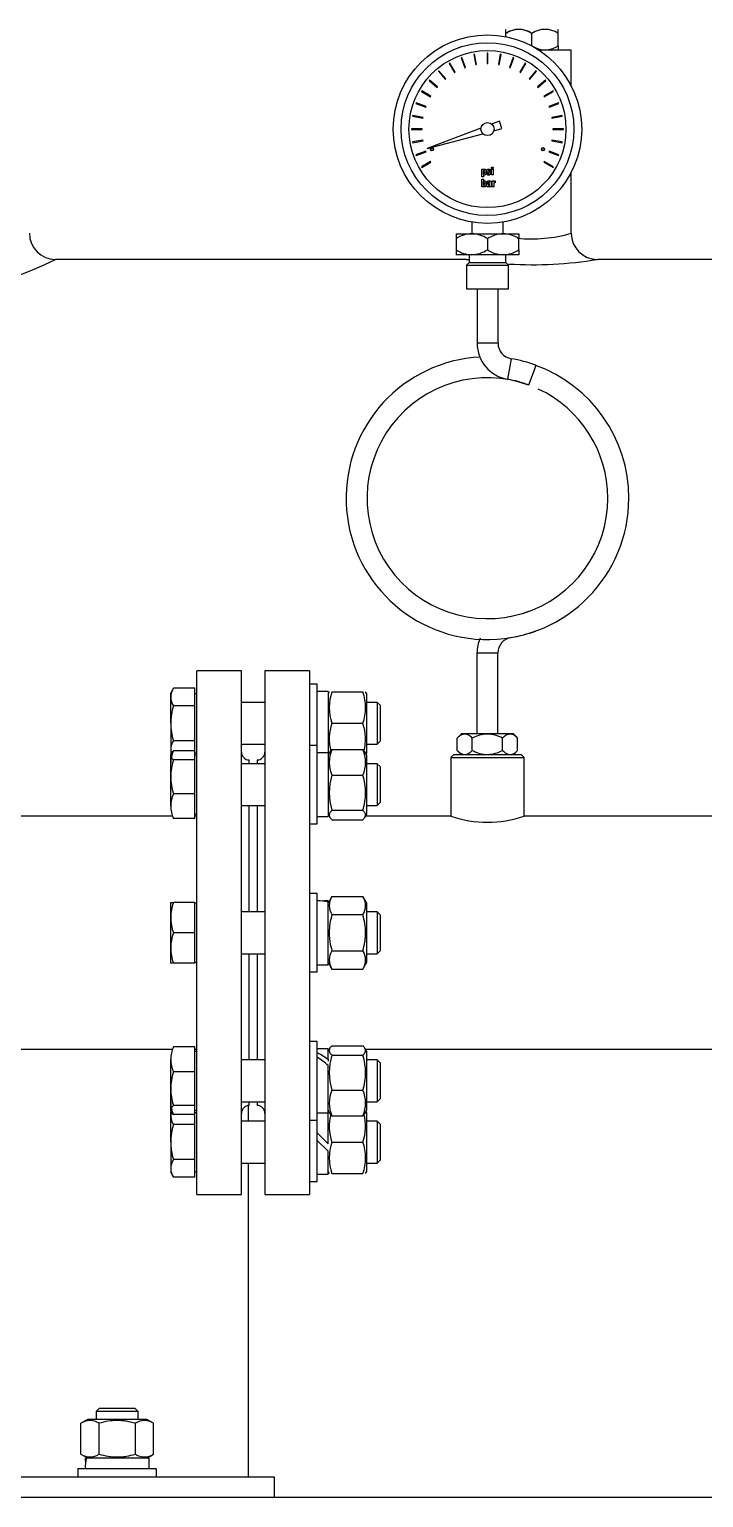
# Model space of a CAD drawing. Extents: x -681219 to -550379, y -242630 to -158199.
# Drawn here: x -637872 to -637391, y -177529 to -176480 of the extents above; entities that cross this region are included whole.
import ezdxf

# ---------------------------------------------------------------- set-up
doc = ezdxf.new("R2010")
doc.units = 0
doc.header["$LTSCALE"] = 1000
for name, color, linetype in [('$TD_AUDIT_GENERATED_(2AE)', 7, 'CONTINUOUS'), ('$TD_AUDIT_GENERATED_(2C06)', 7, 'CONTINUOUS'), ('$TD_AUDIT_GENERATED_(2D60)', 7, 'CONTINUOUS'), ('05R22-3', 7, 'CONTINUOUS'), ('16_GB93', 7, 'CONTINUOUS'), ('16_GB97.1', 7, 'CONTINUOUS'), ('DN80-PN1.6_GB911', 7, 'CONTINUOUS'), ('GLXT_01.01.02', 7, 'CONTINUOUS'), ('M16_GB6170', 7, 'CONTINUOUS'), ('M16×40_GB5782', 7, 'CONTINUOUS'), ('M16×70_GB5782', 7, 'CONTINUOUS'), ('Y(YZ.Z)-100压力表1.', 7, 'CONTINUOUS'), ('环形虹吸管G0.5（铜）', 7, 'CONTINUOUS')]:
    doc.layers.add(name, color=color, linetype=linetype)

msp = doc.modelspace()

# ---------------------------------------------------------------- linework, layer by layer
at = {"layer": '$TD_AUDIT_GENERATED_(2AE)', "color": 7, "linetype": 'Continuous'}
msp.add_line((-636437.6186, -177529.2551), (-638948.5508, -177529.2551), dxfattribs=at)
at = {"layer": '$TD_AUDIT_GENERATED_(2C06)', "color": 7, "linetype": 'Continuous'}
for p, q in [((-637769.9504, -177042.4055), (-637945.2432, -177042.4055)), ((-637752.5982, -177042.4055), (-637754.0944, -177042.4055)), ((-637945.2432, -177208.8658), (-637769.9504, -177208.8658)), ((-637754.0944, -177208.8658), (-637752.5982, -177208.8658))]:
    msp.add_line(p, q, dxfattribs=at)
at = {"layer": '$TD_AUDIT_GENERATED_(2D60)', "color": 7, "linetype": 'Continuous'}
for p, q in [((-637658.0102, -177042.4055), (-637658.8941, -177042.4055)), ((-637571.1751, -177042.4055), (-637632.097, -177042.4055)), ((-637009.002, -177042.4055), (-637518.8056, -177042.4055)), ((-637658.8941, -177208.8658), (-637658.0102, -177208.8658)), ((-637632.097, -177208.8658), (-637010.3184, -177208.8658))]:
    msp.add_line(p, q, dxfattribs=at)
msp.add_arc((-637544.9904, -176963.5125), 83.1248, 251.6388572, 288.3611444, dxfattribs=at)
at = {"layer": '05R22-3', "color": 7, "linetype": 'Continuous'}
for p, q in [((-637485.1395, -176494.9568), (-637508.3227, -176494.9568)), ((-637485.1395, -176520.5587), (-637485.1395, -176494.9568)), ((-637485.1395, -176625.8806), (-637485.1395, -176582.3234)), ((-637559.9477, -176644.584), (-637853.5965, -176644.584)), ((-637297.6301, -176644.584), (-637466.436, -176644.584)), ((-637715.9964, -177249.1361), (-637715.9964, -177260.3001)), ((-637715.9964, -177290.2256), (-637715.9964, -177514.2924)), ((-637921.7338, -177514.2924), (-637697.293, -177514.2924)), ((-637697.293, -177514.2924), (-637697.293, -177529.2551))]:
    msp.add_line(p, q, dxfattribs=at)
for centre, radius, start, end in [((-637853.5964, -176625.8806), 18.7034, 180.0000057, 269.9998235), ((-637513.1946, -176529.9007), 99.9962, 264.0790107, 286.2937406), ((-637466.436, -176625.8806), 18.7034, 179.9999402, 269.9998207), ((-637980.7797, -176381.8626), 291.8872, 244.1684267, 295.8315733), ((-637559.9533, -176625.8805), 18.7035, 270.0001107, 275.8881433), ((-637513.1946, -176354.4981), 293.8303, 260.8433401, 261.1773926), ((-637513.1946, -176354.4981), 293.8303, 266.7870745, 279.1566599)]:
    msp.add_arc(centre, radius, start, end, dxfattribs=at)
at = {"layer": '16_GB93', "color": 7, "linetype": 'Continuous'}
for p, q in [((-637658.8941, -176953.1902), (-637666.5625, -176953.1902)), ((-637658.8941, -176953.1902), (-637658.8941, -176996.8919)), ((-637658.8941, -176997.015), (-637666.5625, -176997.015)), ((-637658.8941, -176997.015), (-637658.8941, -177042.6513)), ((-637666.5625, -177042.6513), (-637658.8941, -177042.6513)), ((-637658.8941, -177102.8175), (-637660.0171, -177102.8175)), ((-637658.8941, -177102.8451), (-637658.8941, -177103.7764)), ((-637658.8941, -177148.4538), (-637658.8941, -177103.7764)), ((-637666.5625, -177148.4538), (-637658.8941, -177148.4538)), ((-637658.8941, -177208.6199), (-637666.5625, -177208.6199)), ((-637658.8941, -177216.1168), (-637658.8941, -177208.6199)), ((-637658.8941, -177216.1168), (-637658.8941, -177217.3749)), ((-637658.8941, -177254.2562), (-637658.8941, -177220.6095)), ((-637666.5625, -177254.2562), (-637658.8941, -177254.2562)), ((-637658.8941, -177276.3859), (-637658.8941, -177254.2562)), ((-637666.5625, -177268.7175), (-637658.8941, -177276.3859)), ((-637658.8941, -177281.8082), (-637666.5625, -177274.1398)), ((-637658.8941, -177298.081), (-637658.8941, -177281.8082)), ((-637666.5625, -177298.081), (-637658.8941, -177298.081)), ((-637832.3316, -177501.013), (-637832.3316, -177502.136)), ((-637832.3039, -177501.013), (-637831.3726, -177501.013)), ((-637786.6952, -177501.013), (-637831.3726, -177501.013)), ((-637786.6952, -177508.6814), (-637786.6952, -177501.013))]:
    msp.add_line(p, q, dxfattribs=at)
for centre, start, end in [((-637665.4395, -177125.6356), 73.3305416, 92.8209894), ((-637660.0171, -177125.6356), 87.1790106, 96.8238536), ((-637809.5134, -177502.136), 177.1790106, 186.8239947), ((-637809.5134, -177507.5584), 163.3305416, 182.8209894)]:
    msp.add_arc(centre, 22.8182, start, end, dxfattribs=at)
for centre, start_param, end_param in [((-637660.0171, -177231.4381), -1.227332799, -0.887160312), ((-637665.4395, -177231.4381), 4.814151129, 5.154323616)]:
    msp.add_ellipse(centre, major_axis=(-21.0812, 21.0812), ratio=0.414213562, start_param=start_param, end_param=end_param, dxfattribs=at)
at = {"layer": '16_GB97.1', "color": 7, "linetype": 'Continuous'}
for p, q in [((-637666.5625, -176947.9533), (-637672.1735, -176947.9533)), ((-637666.5625, -176991.7781), (-637666.5625, -176947.9533)), ((-637666.5625, -176991.7781), (-637672.1735, -176991.7781)), ((-637666.5625, -177047.8883), (-637666.5625, -176991.7781)), ((-637672.1735, -177047.8883), (-637666.5625, -177047.8883)), ((-637666.5625, -177097.5805), (-637672.1735, -177097.5805)), ((-637666.5625, -177153.6907), (-637666.5625, -177097.5805)), ((-637672.1735, -177153.6907), (-637666.5625, -177153.6907)), ((-637666.5625, -177203.3829), (-637672.1735, -177203.3829)), ((-637666.5625, -177259.4932), (-637666.5625, -177203.3829)), ((-637672.1735, -177259.4932), (-637666.5625, -177259.4932)), ((-637666.5625, -177303.318), (-637666.5625, -177259.4932)), ((-637672.1735, -177303.318), (-637666.5625, -177303.318)), ((-637781.4583, -177508.6814), (-637837.5685, -177508.6814)), ((-637837.5685, -177508.6814), (-637837.5685, -177514.2924)), ((-637781.4583, -177514.2924), (-637781.4583, -177508.6814))]:
    msp.add_line(p, q, dxfattribs=at)
at = {"layer": 'DN80-PN1.6_GB911', "color": 7, "linetype": 'Continuous'}
for p, q in [((-637752.5982, -177312.6697), (-637752.5982, -176938.6015)), ((-637720.8024, -176938.6015), (-637752.5982, -176938.6015)), ((-637720.8024, -177312.6697), (-637720.8024, -176938.6015)), ((-637703.9693, -176938.6015), (-637703.9693, -177312.6697)), ((-637672.1735, -176938.6015), (-637703.9693, -176938.6015)), ((-637672.1735, -176938.6015), (-637672.1735, -177312.6697)), ((-637715.1913, -177004.8704), (-637715.1913, -177002.1931)), ((-637709.5803, -177002.1931), (-637709.5803, -177004.8704)), ((-637715.1913, -177110.6729), (-637715.1913, -177034.7959)), ((-637709.5803, -177034.7959), (-637709.5803, -177110.6729)), ((-637715.1913, -177216.4753), (-637715.1913, -177140.5983)), ((-637709.5803, -177140.5983), (-637709.5803, -177216.4753)), ((-637715.1913, -177249.0781), (-637715.1913, -177246.4008)), ((-637709.5803, -177246.4008), (-637709.5803, -177249.0781)), ((-637752.5982, -177312.6697), (-637720.8024, -177312.6697)), ((-637703.9693, -177312.6697), (-637672.1735, -177312.6697))]:
    msp.add_line(p, q, dxfattribs=at)
for centre, start, end in [((-637715.1913, -176996.5821), 180, 270), ((-637709.5803, -176996.5821), 270, 0), ((-637715.1913, -177254.6891), 90, 180), ((-637709.5803, -177254.6891), 0, 90)]:
    msp.add_arc(centre, 5.611, start, end, dxfattribs=at)
at = {"layer": 'GLXT_01.01.02', "color": 7, "linetype": 'Continuous'}
for p, q in [((-637569.3048, -176998.4524), (-637571.1751, -177000.3228)), ((-637520.6759, -176998.4524), (-637569.3048, -176998.4524)), ((-637518.8056, -177000.3228), (-637520.6759, -176998.4524)), ((-637571.1751, -177000.3228), (-637518.8056, -177000.3228)), ((-637571.1751, -177000.3228), (-637571.1751, -177042.4055)), ((-637518.8056, -177042.4055), (-637518.8056, -177000.3228))]:
    msp.add_line(p, q, dxfattribs=at)
at = {"layer": 'M16_GB6170', "color": 7, "linetype": 'Continuous'}
for p, q in [((-637658.0842, -176953.5643), (-637658.8941, -176954.967)), ((-637656.0794, -176953.5643), (-637634.0278, -176953.5643)), ((-637631.2131, -176954.967), (-637632.023, -176953.5643)), ((-637631.2131, -176997.0497), (-637631.2131, -176954.967)), ((-637656.0791, -176976.0084), (-637634.0281, -176976.0084)), ((-637657.5283, -176996.4263), (-637658.8941, -176998.7918)), ((-637658.8941, -176997.0497), (-637658.3912, -176997.9208)), ((-637656.0794, -176994.7998), (-637634.0278, -176994.7998)), ((-637631.2131, -176998.7918), (-637632.6182, -176996.3581)), ((-637631.716, -176997.9208), (-637631.2131, -176997.0497)), ((-637631.2131, -177040.8745), (-637631.2131, -176998.7918)), ((-637656.0794, -177013.1258), (-637634.0278, -177013.1258)), ((-637658.8941, -177040.8745), (-637657.5283, -177043.2401)), ((-637656.0791, -177038.1592), (-637634.0281, -177038.1592)), ((-637632.6182, -177043.3083), (-637631.2131, -177040.8745)), ((-637656.0794, -177044.8666), (-637634.0278, -177044.8666)), ((-637656.0791, -177099.7186), (-637658.8941, -177104.5943)), ((-637656.0791, -177099.7186), (-637634.0281, -177099.7186)), ((-637631.2131, -177104.5943), (-637634.0281, -177099.7186)), ((-637631.2131, -177146.6769), (-637631.2131, -177104.5943)), ((-637656.0794, -177112.6771), (-637634.0278, -177112.6771)), ((-637656.0794, -177138.5941), (-637634.0278, -177138.5941)), ((-637658.8941, -177146.6769), (-637656.0791, -177151.5526)), ((-637656.0791, -177151.5526), (-637634.0281, -177151.5526)), ((-637634.0281, -177151.5526), (-637631.2131, -177146.6769)), ((-637657.4889, -177207.9629), (-637658.8941, -177210.3967)), ((-637656.0794, -177206.4047), (-637634.0278, -177206.4047)), ((-637631.2131, -177210.3967), (-637632.5789, -177208.0311)), ((-637656.0791, -177213.112), (-637634.0281, -177213.112)), ((-637631.2131, -177252.4794), (-637631.2131, -177210.3967)), ((-637656.0794, -177238.1454), (-637634.0278, -177238.1454)), ((-637658.8941, -177252.4794), (-637657.4889, -177254.9132)), ((-637658.3912, -177253.3505), (-637658.8941, -177254.2215)), ((-637656.0794, -177256.4714), (-637634.0278, -177256.4714)), ((-637632.5789, -177254.845), (-637631.2131, -177252.4794)), ((-637631.2131, -177254.2215), (-637631.716, -177253.3505)), ((-637631.2131, -177296.3042), (-637631.2131, -177254.2215)), ((-637656.0791, -177275.2629), (-637634.0281, -177275.2629)), ((-637658.8941, -177296.3042), (-637658.0842, -177297.7069)), ((-637656.0794, -177297.7069), (-637634.0278, -177297.7069)), ((-637632.023, -177297.7069), (-637631.2131, -177296.3042)), ((-637830.5547, -177473.3319), (-637835.4304, -177476.147)), ((-637835.4304, -177498.1979), (-637835.4304, -177476.147)), ((-637788.4721, -177473.3319), (-637830.5547, -177473.3319)), ((-637822.4719, -177498.1983), (-637822.4719, -177476.1466)), ((-637796.5549, -177498.1983), (-637796.5549, -177476.1466)), ((-637783.5964, -177476.147), (-637788.4721, -177473.3319)), ((-637783.5964, -177498.1979), (-637783.5964, -177476.147)), ((-637835.4304, -177498.1979), (-637830.5547, -177501.013)), ((-637788.4721, -177501.013), (-637783.5964, -177498.1979))]:
    msp.add_line(p, q, dxfattribs=at)
for centre, radius, start, end in [((-637625.3881, -176964.7859), 32.6784, 159.9161491, 200.0855317), ((-637664.7189, -176964.7859), 32.6783, 339.9144081, 20.0839111), ((-637625.3882, -176987.2309), 32.6783, 159.9144081, 195.6472475), ((-637664.719, -176987.2309), 32.6784, 344.4096814, 20.0855317), ((-637635.9231, -177003.9628), 22.1413, 155.5535538, 204.4464462), ((-637654.1841, -177003.9628), 22.1413, 335.5535538, 24.4464462), ((-637617.6748, -177025.642), 40.3926, 161.9490108, 198.0524962), ((-637672.4322, -177025.642), 40.3925, 341.9474525, 18.0510406), ((-637646.4584, -177106.1981), 11.5992, 146.0398024, 213.9572864), ((-637643.6488, -177106.1981), 11.5992, 326.0428621, 33.960049), ((-637646.4584, -177145.0731), 11.5992, 146.0428621, 213.960049), ((-637643.6487, -177145.0731), 11.5992, 326.0398024, 33.9572864), ((-637617.675, -177225.6292), 40.3925, 161.9474525, 198.0510406), ((-637672.4323, -177225.6292), 40.3926, 341.9490108, 18.0524962), ((-637635.9231, -177247.3084), 22.1413, 155.5535538, 204.4464462), ((-637654.1841, -177247.3084), 22.1413, 335.5535538, 24.4464462), ((-637625.3881, -177264.0404), 32.6784, 164.4096814, 200.0855317), ((-637664.7189, -177264.0404), 32.6783, 339.9144081, 15.6472475), ((-637625.3882, -177286.4853), 32.6783, 159.9144081, 200.0839111), ((-637664.719, -177286.4853), 32.6784, 339.9161491, 20.0855317), ((-637828.9509, -177485.7676), 11.5992, 56.0428621, 123.960049), ((-637790.0759, -177485.7676), 11.5992, 56.0398024, 123.9572864), ((-637828.9509, -177488.5773), 11.5992, 236.0398024, 303.9572864), ((-637790.0759, -177488.5772), 11.5992, 236.0428621, 303.960049)]:
    msp.add_arc(centre, radius, start, end, dxfattribs=at)
for points, knots in [([(-637657.6188, -176996.5831), (-637657.595, -176996.5422), (-637657.5703, -176996.5013), (-637657.1956, -176995.9009), (-637656.6909, -176995.348), (-637656.0794, -176994.7998)], [0.7317444081, 0.7317444081, 0.7317444081, 0.7317444081, 0.75, 0.75, 1, 1, 1, 1]), ([(-637634.0278, -176994.7998), (-637633.417, -176995.3474), (-637632.9136, -176995.8989), (-637632.5401, -176996.4959), (-637632.5162, -176996.5355), (-637632.493, -176996.5752)], [0, 0, 0, 0, 0.25, 0.25, 0.2677663656, 0.2677663656, 0.2677663656, 0.2677663656]), ([(-637656.0791, -177038.1592), (-637656.6899, -177038.7068), (-637657.1933, -177039.2584), (-637657.8907, -177040.3731), (-637658.0825, -177040.9362), (-637658.0846, -177041.7916), (-637658.0378, -177042.0781), (-637657.8551, -177042.6447), (-637657.7194, -177042.9262), (-637657.1956, -177043.7654), (-637656.6909, -177044.3183), (-637656.0794, -177044.8666)], [0, 0, 0, 0, 0.25, 0.25, 0.5, 0.5, 0.625, 0.625, 0.75, 0.75, 1, 1, 1, 1]), ([(-637634.0278, -177044.8666), (-637633.417, -177044.319), (-637632.9136, -177043.7674), (-637632.2163, -177042.6527), (-637632.0246, -177042.0895), (-637632.0226, -177041.2342), (-637632.0694, -177040.9477), (-637632.2522, -177040.3811), (-637632.3879, -177040.0996), (-637632.9118, -177039.2604), (-637633.4165, -177038.7075), (-637634.0281, -177038.1592)], [0, 0, 0, 0, 0.25, 0.25, 0.5, 0.5, 0.625, 0.625, 0.75, 0.75, 1, 1, 1, 1]), ([(-637656.0794, -177112.6771), (-637656.6879, -177114.785), (-637657.1984, -177116.9442), (-637657.8963, -177121.2731), (-637658.0844, -177123.4493), (-637658.0841, -177126.7344), (-637658.0375, -177127.8329), (-637657.8524, -177130.0365), (-637657.7148, -177131.1313), (-637657.1878, -177134.3772), (-637656.6841, -177136.4994), (-637656.0794, -177138.5941)], [0, 0, 0, 0, 0.25, 0.25, 0.5, 0.5, 0.625, 0.625, 0.75, 0.75, 1, 1, 1, 1]), ([(-637634.0278, -177138.5941), (-637633.423, -177136.4994), (-637632.9194, -177134.3772), (-637632.3923, -177131.1313), (-637632.2547, -177130.0365), (-637632.0697, -177127.8329), (-637632.0231, -177126.7344), (-637632.0227, -177123.4493), (-637632.2108, -177121.2731), (-637632.9088, -177116.9442), (-637633.4192, -177114.785), (-637634.0278, -177112.6771)], [0, 0, 0, 0, 0.25, 0.25, 0.375, 0.375, 0.5, 0.5, 0.75, 0.75, 1, 1, 1, 1]), ([(-637656.0794, -177206.4047), (-637656.6902, -177206.9522), (-637657.1936, -177207.5038), (-637657.8909, -177208.6185), (-637658.0825, -177209.1817), (-637658.0846, -177210.037), (-637658.0377, -177210.3235), (-637657.855, -177210.8902), (-637657.7193, -177211.1716), (-637657.1953, -177212.0109), (-637656.6906, -177212.5637), (-637656.0791, -177213.112)], [0, 0, 0, 0, 0.25, 0.25, 0.5, 0.5, 0.625, 0.625, 0.75, 0.75, 1, 1, 1, 1]), ([(-637634.0281, -177213.112), (-637633.4173, -177212.5644), (-637632.9138, -177212.0128), (-637632.2164, -177210.8982), (-637632.0247, -177210.335), (-637632.0225, -177209.4796), (-637632.0694, -177209.1932), (-637632.2521, -177208.6265), (-637632.3877, -177208.3451), (-637632.9116, -177207.5058), (-637633.4162, -177206.9529), (-637634.0278, -177206.4047)], [0, 0, 0, 0, 0.25, 0.25, 0.5, 0.5, 0.625, 0.625, 0.75, 0.75, 1, 1, 1, 1]), ([(-637656.0794, -177256.4714), (-637656.6902, -177255.9239), (-637657.1936, -177255.3723), (-637657.567, -177254.7753), (-637657.591, -177254.7357), (-637657.6142, -177254.696)], [0, 0, 0, 0, 0.25, 0.25, 0.2677663656, 0.2677663656, 0.2677663656, 0.2677663656]), ([(-637632.4883, -177254.6881), (-637632.5122, -177254.729), (-637632.5368, -177254.7699), (-637632.9116, -177255.3703), (-637633.4162, -177255.9232), (-637634.0278, -177256.4714)], [0.7317444081, 0.7317444081, 0.7317444081, 0.7317444081, 0.75, 0.75, 1, 1, 1, 1]), ([(-637796.5549, -177476.1466), (-637798.6496, -177475.5419), (-637800.7718, -177475.0382), (-637804.0177, -177474.5112), (-637805.1125, -177474.3736), (-637807.3161, -177474.1886), (-637808.4146, -177474.1419), (-637811.6997, -177474.1416), (-637813.876, -177474.3297), (-637818.2048, -177475.0276), (-637820.3641, -177475.5381), (-637822.4719, -177476.1466)], [0, 0, 0, 0, 0.25, 0.25, 0.375, 0.375, 0.5, 0.5, 0.75, 0.75, 1, 1, 1, 1]), ([(-637822.4719, -177498.1983), (-637820.3641, -177498.8068), (-637818.2048, -177499.3173), (-637813.876, -177500.0152), (-637811.6997, -177500.2033), (-637808.4146, -177500.203), (-637807.3161, -177500.1563), (-637805.1125, -177499.9713), (-637804.0177, -177499.8337), (-637800.7718, -177499.3067), (-637798.6496, -177498.803), (-637796.5549, -177498.1983)], [0, 0, 0, 0, 0.25, 0.25, 0.5, 0.5, 0.625, 0.625, 0.75, 0.75, 1, 1, 1, 1])]:
    msp.add_open_spline(points, degree=3, knots=knots, dxfattribs=at)
at = {"layer": 'M16×40_GB5782', "color": 7, "linetype": 'Continuous'}
for p, q in [((-637822.3813, -177465.6635), (-637824.4761, -177467.7583)), ((-637794.5507, -177467.7583), (-637824.4761, -177467.7583)), ((-637824.4761, -177467.7583), (-637824.4761, -177473.3319)), ((-637796.6455, -177465.6635), (-637822.3813, -177465.6635)), ((-637794.5507, -177467.7583), (-637796.6455, -177465.6635)), ((-637794.5507, -177473.3319), (-637794.5507, -177467.7583))]:
    msp.add_line(p, q, dxfattribs=at)
at = {"layer": 'M16×70_GB5782', "color": 7, "linetype": 'Continuous'}
for p, q in [((-637769.3662, -176950.9926), (-637771.3016, -176954.3447)), ((-637771.3016, -176976.0084), (-637771.3016, -176954.3447)), ((-637754.0944, -176950.9926), (-637769.3662, -176950.9926)), ((-637754.0944, -176963.5005), (-637754.0944, -176950.9926)), ((-637752.5982, -176954.967), (-637754.0944, -176954.967)), ((-637754.0944, -176963.5005), (-637769.3665, -176963.5005)), ((-637754.0944, -176988.5163), (-637754.0944, -176963.5005)), ((-637703.9693, -176961.0456), (-637720.8024, -176961.0456)), ((-637623.7691, -176961.0456), (-637631.2131, -176961.0456)), ((-637623.7691, -176961.0456), (-637623.7691, -176990.9711)), ((-637621.6743, -176963.1404), (-637623.7691, -176961.0456)), ((-637621.6743, -176963.1404), (-637621.6743, -176988.8763)), ((-637771.3016, -176976.0084), (-637771.3016, -176997.672)), ((-637754.0944, -176988.5163), (-637769.3665, -176988.5163)), ((-637754.0944, -176995.6702), (-637754.0944, -176988.5163)), ((-637623.7691, -176990.9711), (-637621.6743, -176988.8763)), ((-637771.3016, -177035.1517), (-637771.3016, -176998.1695)), ((-637754.0944, -176995.6702), (-637769.3665, -176995.6702)), ((-637754.0944, -177002.1443), (-637754.0944, -176995.6702)), ((-637754.0944, -176997.0497), (-637752.5982, -176997.0497)), ((-637752.5982, -176998.7918), (-637754.0944, -176998.7918)), ((-637720.8024, -176990.9711), (-637703.9693, -176990.9711)), ((-637631.2131, -176990.9711), (-637623.7691, -176990.9711)), ((-637754.0944, -177002.1443), (-637769.3662, -177002.1443)), ((-637754.0944, -177026.3073), (-637754.0944, -177002.1443)), ((-637703.9693, -177004.8704), (-637720.8024, -177004.8704)), ((-637623.7691, -177004.8704), (-637631.2131, -177004.8704)), ((-637623.7691, -177004.8704), (-637623.7691, -177034.7959)), ((-637621.6743, -177006.9652), (-637623.7691, -177004.8704)), ((-637621.6743, -177006.9652), (-637621.6743, -177032.7011)), ((-637754.0944, -177026.3073), (-637769.3665, -177026.3073)), ((-637754.0944, -177043.9961), (-637754.0944, -177026.3073)), ((-637754.0944, -177040.8745), (-637752.5982, -177040.8745)), ((-637720.8024, -177034.7959), (-637703.9693, -177034.7959)), ((-637631.2131, -177034.7959), (-637623.7691, -177034.7959)), ((-637623.7691, -177034.7959), (-637621.6743, -177032.7011)), ((-637754.0944, -177043.9961), (-637769.3665, -177043.9961)), ((-637771.3016, -177147.2993), (-637771.3016, -177103.9719)), ((-637771.3016, -177103.9719), (-637769.3665, -177103.9719)), ((-637754.0944, -177103.9719), (-637769.3665, -177103.9719)), ((-637754.0944, -177125.6356), (-637754.0944, -177103.9719)), ((-637752.5982, -177104.5943), (-637754.0944, -177104.5943)), ((-637703.9693, -177110.6729), (-637720.8024, -177110.6729)), ((-637623.7691, -177110.6729), (-637631.2131, -177110.6729)), ((-637623.7691, -177110.6729), (-637623.7691, -177140.5983)), ((-637621.6743, -177112.7677), (-637623.7691, -177110.6729)), ((-637621.6743, -177112.7677), (-637621.6743, -177138.5036)), ((-637754.0944, -177125.6356), (-637769.3662, -177125.6356)), ((-637754.0944, -177147.2993), (-637754.0944, -177125.6356)), ((-637720.8024, -177140.5983), (-637703.9693, -177140.5983)), ((-637631.2131, -177140.5983), (-637623.7691, -177140.5983)), ((-637623.7691, -177140.5983), (-637621.6743, -177138.5036)), ((-637769.3665, -177147.2993), (-637771.3016, -177147.2993)), ((-637754.0944, -177147.2993), (-637769.3665, -177147.2993)), ((-637754.0944, -177146.6769), (-637752.5982, -177146.6769)), ((-637754.0944, -177207.2751), (-637769.3665, -177207.2751)), ((-637754.0944, -177224.9639), (-637754.0944, -177207.2751)), ((-637771.3016, -177253.1017), (-637771.3016, -177216.1195)), ((-637752.5982, -177210.3967), (-637754.0944, -177210.3967)), ((-637703.9693, -177216.4753), (-637720.8024, -177216.4753)), ((-637623.7691, -177216.4753), (-637631.2131, -177216.4753)), ((-637623.7691, -177216.4753), (-637623.7691, -177246.4008)), ((-637621.6743, -177218.5701), (-637623.7691, -177216.4753)), ((-637621.6743, -177218.5701), (-637621.6743, -177244.306)), ((-637754.0944, -177224.9639), (-637769.3665, -177224.9639)), ((-637754.0944, -177249.1269), (-637754.0944, -177224.9639)), ((-637754.0944, -177249.1269), (-637769.3662, -177249.1269)), ((-637754.0944, -177255.601), (-637754.0944, -177249.1269)), ((-637720.8024, -177246.4008), (-637703.9693, -177246.4008)), ((-637631.2131, -177246.4008), (-637623.7691, -177246.4008)), ((-637623.7691, -177246.4008), (-637621.6743, -177244.306)), ((-637771.3016, -177275.2629), (-637771.3016, -177253.5992)), ((-637754.0944, -177255.601), (-637769.3665, -177255.601)), ((-637754.0944, -177252.4794), (-637752.5982, -177252.4794)), ((-637752.5982, -177254.2215), (-637754.0944, -177254.2215)), ((-637754.0944, -177262.755), (-637754.0944, -177255.601)), ((-637703.9693, -177260.3001), (-637720.8024, -177260.3001)), ((-637623.7691, -177260.3001), (-637631.2131, -177260.3001)), ((-637623.7691, -177260.3001), (-637623.7691, -177290.2256)), ((-637621.6743, -177262.3949), (-637623.7691, -177260.3001)), ((-637754.0944, -177262.755), (-637769.3665, -177262.755)), ((-637754.0944, -177287.7708), (-637754.0944, -177262.755)), ((-637621.6743, -177262.3949), (-637621.6743, -177288.1308)), ((-637771.3016, -177275.2629), (-637771.3016, -177296.9265)), ((-637754.0944, -177287.7708), (-637769.3665, -177287.7708)), ((-637754.0944, -177300.2787), (-637754.0944, -177287.7708)), ((-637720.8024, -177290.2256), (-637703.9693, -177290.2256)), ((-637631.2131, -177290.2256), (-637623.7691, -177290.2256)), ((-637623.7691, -177290.2256), (-637621.6743, -177288.1308)), ((-637771.3016, -177296.9265), (-637769.3662, -177300.2787)), ((-637754.0944, -177300.2787), (-637769.3662, -177300.2787)), ((-637754.0944, -177296.3042), (-637752.5982, -177296.3042))]:
    msp.add_line(p, q, dxfattribs=at)
for centre, radius, start, end in [((-637760.08, -176957.2467), 11.1958, 146.0398024, 213.9572864), ((-637760.08, -176994.77), 11.1959, 146.0428621, 195.2140349), ((-637748.4765, -177004.8746), 22.8279, 156.2209374, 179.0963414), ((-637732.2974, -177014.2263), 38.988, 161.9474525, 198.0510406), ((-637748.4765, -177035.5117), 22.8279, 156.2209374, 179.0963414), ((-637748.1109, -177034.7117), 23.1948, 181.0869761, 203.595745), ((-637739.7424, -177114.8033), 31.5421, 159.9161491, 200.0855317), ((-637739.7425, -177136.4679), 31.542, 159.9144081, 200.0839111), ((-637748.1109, -177216.5595), 23.1948, 156.404255, 178.9130239), ((-637748.4765, -177215.7595), 22.8279, 180.9036586, 203.7790626), ((-637732.2973, -177237.0449), 38.9881, 161.9490108, 198.0524962), ((-637748.4765, -177246.3966), 22.8279, 180.9036586, 203.7790626), ((-637760.08, -177256.5012), 11.1958, 167.0235742, 213.9572864), ((-637760.08, -177294.0245), 11.1959, 146.0428621, 213.960049)]:
    msp.add_arc(centre, radius, start, end, dxfattribs=at)
for points, knots in [([(-637769.3665, -176963.5005), (-637769.9503, -176965.5229), (-637770.4366, -176967.5719), (-637770.9453, -176970.7053), (-637771.078, -176971.7617), (-637771.2566, -176973.8901), (-637771.3016, -176974.9509), (-637771.3016, -176976.0084)], [0, 0, 0, 0, 0.5, 0.5, 0.75, 0.75, 1, 1, 1, 1]), ([(-637771.3016, -176976.0084), (-637771.3016, -176978.122), (-637771.1199, -176980.2219), (-637770.4463, -176984.3984), (-637769.9538, -176986.482), (-637769.3665, -176988.5163)], [0, 0, 0, 0, 0.5, 0.5, 1, 1, 1, 1]), ([(-637769.3665, -176995.6702), (-637769.956, -176996.1988), (-637770.4419, -176996.7312), (-637771.115, -176997.8071), (-637771.3, -176998.3507), (-637771.3019, -176999.1763), (-637771.2567, -176999.4528), (-637771.0803, -176999.9997), (-637770.9493, -177000.2714), (-637770.4436, -177001.0815), (-637769.9565, -177001.6151), (-637769.3662, -177002.1443)], [0, 0, 0, 0, 0.25, 0.25, 0.5, 0.5, 0.625, 0.625, 0.75, 0.75, 1, 1, 1, 1]), ([(-637769.3662, -177249.1269), (-637769.9557, -177249.6554), (-637770.4417, -177250.1878), (-637771.1148, -177251.2638), (-637771.2999, -177251.8073), (-637771.302, -177252.633), (-637771.2568, -177252.9095), (-637771.0804, -177253.4564), (-637770.9495, -177253.7281), (-637770.4438, -177254.5382), (-637769.9568, -177255.0718), (-637769.3665, -177255.601)], [0, 0, 0, 0, 0.25, 0.25, 0.5, 0.5, 0.625, 0.625, 0.75, 0.75, 1, 1, 1, 1]), ([(-637769.3665, -177262.755), (-637769.9538, -177264.7893), (-637770.4463, -177266.8728), (-637771.1199, -177271.0493), (-637771.3016, -177273.1492), (-637771.3016, -177275.2629)], [0, 0, 0, 0, 0.5, 0.5, 1, 1, 1, 1]), ([(-637771.3016, -177275.2629), (-637771.3016, -177276.3203), (-637771.2566, -177277.3811), (-637771.078, -177279.5095), (-637770.9453, -177280.5659), (-637770.4366, -177283.6993), (-637769.9503, -177285.7483), (-637769.3665, -177287.7708)], [0, 0, 0, 0, 0.25, 0.25, 0.5, 0.5, 1, 1, 1, 1])]:
    msp.add_open_spline(points, degree=3, knots=knots, dxfattribs=at)
at = {"layer": 'Y(YZ.Z)-100压力表1.', "color": 7, "linetype": 'Continuous'}
for p, q in [((-637571.8488, -176504.3277), (-637572.3347, -176504.6082)), ((-637572.3347, -176504.6082), (-637568.5941, -176511.0873)), ((-637568.1081, -176510.8067), (-637571.8488, -176504.3277)), ((-637563.2593, -176500.3763), (-637563.7866, -176500.5682)), ((-637563.7866, -176500.5682), (-637561.2278, -176507.5984)), ((-637560.7006, -176507.4065), (-637563.2593, -176500.3763)), ((-637554.1142, -176497.9765), (-637554.6668, -176498.0739)), ((-637554.6668, -176498.0739), (-637553.3677, -176505.4416)), ((-637552.8151, -176505.3442), (-637554.1142, -176497.9765)), ((-637553.3677, -176505.4416), (-637552.8151, -176505.3442)), ((-637544.6913, -176497.2012), (-637545.2524, -176497.2012)), ((-637545.2524, -176497.2012), (-637545.2524, -176504.6825)), ((-637545.2524, -176504.6825), (-637544.6913, -176504.6825)), ((-637544.6913, -176504.6825), (-637544.6913, -176497.2012)), ((-637535.8295, -176497.9765), (-637537.1286, -176505.3442)), ((-637537.1286, -176505.3442), (-637536.576, -176505.4416)), ((-637536.576, -176505.4416), (-637535.2769, -176498.0739)), ((-637535.2769, -176498.0739), (-637535.8295, -176497.9765)), ((-637526.6843, -176500.3763), (-637529.2431, -176507.4065)), ((-637528.7159, -176507.5984), (-637526.1571, -176500.5682)), ((-637526.1571, -176500.5682), (-637526.6843, -176500.3763)), ((-637518.0949, -176504.3277), (-637521.8355, -176510.8067)), ((-637521.3496, -176511.0873), (-637517.6089, -176504.6082)), ((-637517.6089, -176504.6082), (-637518.0949, -176504.3277)), ((-637586.3417, -176516.3614), (-637586.7023, -176516.7912)), ((-637586.7023, -176516.7912), (-637580.9713, -176521.6002)), ((-637580.6106, -176521.1703), (-637586.3417, -176516.3614)), ((-637579.6216, -176509.7106), (-637580.0515, -176510.0712)), ((-637580.0515, -176510.0712), (-637575.2425, -176515.8023)), ((-637574.8127, -176515.4416), (-637579.6216, -176509.7106)), ((-637575.2425, -176515.8023), (-637574.8127, -176515.4416)), ((-637568.5941, -176511.0873), (-637568.1081, -176510.8067)), ((-637561.2278, -176507.5984), (-637560.7006, -176507.4065)), ((-637529.2431, -176507.4065), (-637528.7159, -176507.5984)), ((-637521.8355, -176510.8067), (-637521.3496, -176511.0873)), ((-637510.322, -176509.7106), (-637515.131, -176515.4416)), ((-637515.131, -176515.4416), (-637514.7011, -176515.8023)), ((-637514.7011, -176515.8023), (-637509.8922, -176510.0712)), ((-637509.8922, -176510.0712), (-637510.322, -176509.7106)), ((-637503.602, -176516.3614), (-637509.3331, -176521.1703)), ((-637508.9724, -176521.6002), (-637503.2413, -176516.7912)), ((-637503.2413, -176516.7912), (-637503.602, -176516.3614)), ((-637591.8047, -176524.0781), (-637592.0852, -176524.5641)), ((-637592.0852, -176524.5641), (-637585.6062, -176528.3048)), ((-637585.3256, -176527.8188), (-637591.8047, -176524.0781)), ((-637580.9713, -176521.6002), (-637580.6106, -176521.1703)), ((-637509.3331, -176521.1703), (-637508.9724, -176521.6002)), ((-637498.139, -176524.0781), (-637504.6181, -176527.8188)), ((-637504.3375, -176528.3048), (-637497.8585, -176524.5641)), ((-637497.8585, -176524.5641), (-637498.139, -176524.0781)), ((-637595.8447, -176532.6263), (-637596.0366, -176533.1535)), ((-637596.0366, -176533.1535), (-637589.0064, -176535.7123)), ((-637588.8145, -176535.1851), (-637595.8447, -176532.6263)), ((-637589.0064, -176535.7123), (-637588.8145, -176535.1851)), ((-637585.6062, -176528.3048), (-637585.3256, -176527.8188)), ((-637504.6181, -176527.8188), (-637504.3375, -176528.3048)), ((-637494.099, -176532.6263), (-637501.1292, -176535.1851)), ((-637501.1292, -176535.1851), (-637500.9373, -176535.7123)), ((-637500.9373, -176535.7123), (-637493.9071, -176533.1535)), ((-637493.9071, -176533.1535), (-637494.099, -176532.6263)), ((-637598.339, -176541.7461), (-637598.4364, -176542.2987)), ((-637598.4364, -176542.2987), (-637591.0687, -176543.5978)), ((-637590.9713, -176543.0452), (-637598.339, -176541.7461)), ((-637591.0687, -176543.5978), (-637590.9713, -176543.0452)), ((-637536.4871, -176545.7343), (-637541.9915, -176547.8381)), ((-637534.7532, -176551.0707), (-637536.4871, -176545.7343)), ((-637491.6047, -176541.7461), (-637498.9724, -176543.0452)), ((-637498.9724, -176543.0452), (-637498.875, -176543.5978)), ((-637498.875, -176543.5978), (-637491.5073, -176542.2987)), ((-637491.5073, -176542.2987), (-637491.6047, -176541.7461)), ((-637591.7304, -176551.1605), (-637599.2117, -176551.1605)), ((-637599.2117, -176551.1605), (-637599.2117, -176551.7216)), ((-637599.2117, -176551.7216), (-637591.7304, -176551.7216)), ((-637591.7304, -176551.7216), (-637591.7304, -176551.1605)), ((-637549.5955, -176550.7443), (-637587.9897, -176565.4184)), ((-637587.9897, -176565.4184), (-637548.3029, -176554.7225)), ((-637540.443, -176552.6041), (-637534.7532, -176551.0707)), ((-637490.732, -176551.1605), (-637498.2133, -176551.1605)), ((-637498.2133, -176551.1605), (-637498.2133, -176551.7216)), ((-637498.2133, -176551.7216), (-637490.732, -176551.7216)), ((-637490.732, -176551.7216), (-637490.732, -176551.1605)), ((-637591.0687, -176559.2843), (-637598.4364, -176560.5834)), ((-637598.4364, -176560.5834), (-637598.339, -176561.136)), ((-637598.339, -176561.136), (-637590.9713, -176559.8369)), ((-637589.0064, -176567.1698), (-637596.0366, -176569.7285)), ((-637595.8447, -176570.2558), (-637588.8145, -176567.697)), ((-637590.9713, -176559.8369), (-637591.0687, -176559.2843)), ((-637588.8145, -176567.697), (-637589.0064, -176567.1698)), ((-637500.9373, -176567.1698), (-637501.1292, -176567.697)), ((-637501.1292, -176567.697), (-637494.099, -176570.2558)), ((-637493.9071, -176569.7285), (-637500.9373, -176567.1698)), ((-637498.875, -176559.2843), (-637498.9724, -176559.8369)), ((-637498.9724, -176559.8369), (-637491.6047, -176561.136)), ((-637491.5073, -176560.5834), (-637498.875, -176559.2843)), ((-637491.6047, -176561.136), (-637491.5073, -176560.5834)), ((-637596.0366, -176569.7285), (-637595.8447, -176570.2558)), ((-637585.6062, -176574.5773), (-637592.0852, -176578.318)), ((-637592.0852, -176578.318), (-637591.8047, -176578.8039)), ((-637591.8047, -176578.8039), (-637585.3256, -176575.0633)), ((-637585.3256, -176575.0633), (-637585.6062, -176574.5773)), ((-637549.0089, -176585.6072), (-637549.0089, -176580.1004)), ((-637549.0089, -176580.1004), (-637547.9527, -176580.1004)), ((-637547.9527, -176580.1004), (-637547.9527, -176580.5625)), ((-637542.0985, -176579.6939), (-637542.0985, -176578.6968)), ((-637542.0985, -176578.6968), (-637540.9554, -176578.6968)), ((-637540.9554, -176579.6939), (-637542.0985, -176579.6939)), ((-637542.0985, -176584.2209), (-637542.0985, -176580.1004)), ((-637542.0985, -176580.1004), (-637540.9554, -176580.1004)), ((-637540.9554, -176578.6968), (-637540.9554, -176579.6939)), ((-637540.9554, -176580.1004), (-637540.9554, -176584.2209)), ((-637504.3375, -176574.5773), (-637504.6181, -176575.0633)), ((-637504.6181, -176575.0633), (-637498.139, -176578.8039)), ((-637497.8585, -176578.318), (-637504.3375, -176574.5773)), ((-637498.139, -176578.8039), (-637497.8585, -176578.318)), ((-637494.099, -176570.2558), (-637493.9071, -176569.7285)), ((-637549.0297, -176592.6288), (-637549.0297, -176587.1428)), ((-637549.0297, -176587.1428), (-637547.8797, -176587.1428)), ((-637547.8693, -176585.6072), (-637549.0089, -176585.6072)), ((-637547.8797, -176587.1428), (-637547.8797, -176588.88)), ((-637547.8693, -176583.8666), (-637547.8693, -176585.6072)), ((-637545.5485, -176582.9181), (-637544.5201, -176582.925)), ((-637544.2039, -176589.759), (-637545.3539, -176589.759)), ((-637542.6787, -176581.3129), (-637543.6862, -176581.3095)), ((-637540.9554, -176584.2209), (-637542.0985, -176584.2209)), ((-637541.5078, -176592.6288), (-637541.5078, -176588.5082)), ((-637541.5078, -176588.5082), (-637540.4447, -176588.5082)), ((-637540.4447, -176588.5082), (-637540.4447, -176589.085)), ((-637539.5205, -176588.4249), (-637539.5205, -176589.7277)), ((-637547.9631, -176592.6288), (-637549.0297, -176592.6288)), ((-637547.9631, -176592.1841), (-637547.9631, -176592.6288)), ((-637543.2936, -176592.6288), (-637543.3631, -176592.2501)), ((-637542.095, -176592.6288), (-637543.2936, -176592.6288)), ((-637540.3578, -176592.6288), (-637541.5078, -176592.6288)), ((-637556.1939, -176617.8316), (-637556.1939, -176626.2547)), ((-637533.7498, -176626.2547), (-637533.7498, -176617.8316)), ((-637567.4159, -176626.2547), (-637556.1939, -176626.2547)), ((-637567.4159, -176626.2547), (-637567.4159, -176629.7268)), ((-637567.4159, -176629.7268), (-637567.4159, -176637.7453)), ((-637556.1939, -176626.2547), (-637533.7498, -176626.2547)), ((-637544.9718, -176629.7268), (-637544.9718, -176637.7453)), ((-637533.7498, -176626.2547), (-637522.5278, -176626.2547)), ((-637522.5278, -176626.2547), (-637522.5278, -176629.7268)), ((-637522.5278, -176637.7453), (-637522.5278, -176629.7268)), ((-637567.4159, -176637.7453), (-637567.4159, -176641.2174)), ((-637556.1939, -176641.2174), (-637567.4159, -176641.2174)), ((-637558.0642, -176641.2174), (-637558.0642, -176646.8284)), ((-637533.7498, -176641.2174), (-637556.1939, -176641.2174)), ((-637522.5278, -176641.2174), (-637533.7498, -176641.2174)), ((-637531.8795, -176646.8284), (-637531.8795, -176641.2174)), ((-637522.5278, -176637.7453), (-637522.5278, -176641.2174)), ((-637558.0642, -176646.8284), (-637559.9346, -176648.6988)), ((-637559.9346, -176648.6988), (-637530.0091, -176648.6988)), ((-637559.9346, -176648.6988), (-637559.9346, -176665.5318)), ((-637558.0642, -176646.8284), (-637531.8795, -176646.8284)), ((-637530.0091, -176648.6988), (-637531.8795, -176646.8284)), ((-637530.0091, -176665.5318), (-637530.0091, -176648.6988)), ((-637559.9346, -176665.5318), (-637530.0091, -176665.5318))]:
    msp.add_line(p, q, dxfattribs=at)
for centre, radius in [((-637544.9718, -176551.441), 67.3323), ((-637544.9718, -176551.441), 61.7212), ((-637544.9718, -176551.441), 56.1102), ((-637544.9718, -176551.441), 4.6759), ((-637584.6052, -176565.8277), 1.1222), ((-637584.6052, -176565.8277), 0.9352), ((-637505.3385, -176565.8277), 1.1222), ((-637505.3385, -176565.8277), 0.9352)]:
    msp.add_circle(centre, radius, dxfattribs=at)
for centre, radius, start, end in [((-637555.5709, -176648.1392), 21.8934, 91.6304664, 122.7537811), ((-637556.8442, -176648.2278), 21.9827, 57.3110673, 88.3046852), ((-637532.9472, -176648.72), 22.4797, 92.0461906, 122.3380569), ((-637534.3994, -176648.2253), 21.9802, 57.309237, 88.3065156), ((-637555.5443, -176619.2468), 21.9802, 237.309237, 268.3065156), ((-637557.1383, -176618.2937), 22.9431, 272.359226, 302.0250215), ((-637533.1262, -176619.3306), 21.8956, 237.2478629, 268.3678896), ((-637534.3727, -176619.3329), 21.8934, 271.6304664, 302.7537811)]:
    msp.add_arc(centre, radius, start, end, dxfattribs=at)
for points, knots in [([(-637547.9527, -176580.5625), (-637547.8485, -176580.3783), (-637547.713, -176580.2359), (-637547.5566, -176580.1421), (-637547.3977, -176580.0467), (-637547.2231, -176579.9996), (-637546.8652, -176579.9996), (-637546.7193, -176580.0274), (-637546.5838, -176580.0865), (-637546.4525, -176580.1437), (-637546.3406, -176580.222), (-637546.2538, -176580.3262), (-637546.1492, -176580.4516), (-637546.08, -176580.6285), (-637545.9967, -176581.0593), (-637545.9758, -176581.4623), (-637545.9758, -176582.998), (-637546.0523, -176583.6129), (-637546.2086, -176583.9048), (-637546.3664, -176584.1993), (-637546.6429, -176584.346), (-637547.2231, -176584.346), (-637547.376, -176584.3043), (-637547.508, -176584.2244), (-637547.6385, -176584.1454), (-637547.7616, -176584.0264), (-637547.8693, -176583.8666)], [0, 0, 0, 0, 0.076242174, 0.076242174, 0.076242174, 0.14794976, 0.14794976, 0.208132913, 0.208132913, 0.208132913, 0.261876576, 0.261876576, 0.261876576, 0.395088596, 0.395088596, 0.528300615, 0.528300615, 0.7394144, 0.7394144, 0.7394144, 0.875105401, 0.875105401, 0.933093008, 0.933093008, 0.933093008, 1, 1, 1, 1]), ([(-637544.5201, -176582.925), (-637544.5062, -176583.1369), (-637544.468, -176583.2968), (-637544.322, -176583.4913), (-637544.2178, -176583.54), (-637543.9607, -176583.54), (-637543.8704, -176583.5087), (-637543.7939, -176583.4392), (-637543.7211, -176583.373), (-637543.6862, -176583.2863), (-637543.6862, -176583.0848), (-637543.7106, -176583.0084), (-637543.7592, -176582.9459), (-637543.8075, -176582.8838), (-637543.9225, -176582.8138), (-637544.0962, -176582.7305), (-637544.134, -176582.7123), (-637544.1935, -176582.6853), (-637544.2769, -176582.6436), (-637544.6868, -176582.4386), (-637544.9822, -176582.2718), (-637545.1455, -176582.1016), (-637545.2593, -176581.9829), (-637545.3539, -176581.8549), (-637545.413, -176581.7021), (-637545.4725, -176581.548), (-637545.5068, -176581.3894), (-637545.5068, -176580.8474), (-637545.3782, -176580.5486), (-637545.1246, -176580.3228), (-637544.8708, -176580.0967), (-637544.5236, -176579.9892), (-637543.6341, -176579.9892), (-637543.2867, -176580.0969), (-637542.8003, -176580.5277), (-637542.6787, -176580.837), (-637542.6787, -176581.2365), (-637542.6787, -176581.262), (-637542.6787, -176581.2875), (-637542.6787, -176581.3129)], [0, 0, 0, 0, 0.047939669, 0.047939669, 0.095879338, 0.095879338, 0.134464926, 0.134464926, 0.134464926, 0.168865476, 0.168865476, 0.196815922, 0.196815922, 0.196815922, 0.243346437, 0.243346437, 0.243346437, 0.266513601, 0.266513601, 0.266513601, 0.385317356, 0.385317356, 0.385317356, 0.441262231, 0.441262231, 0.441262231, 0.494629714, 0.494629714, 0.614706551, 0.614706551, 0.614706551, 0.737591715, 0.737591715, 0.864377996, 0.864377996, 0.991164276, 0.991164276, 0.991164276, 1, 1, 1, 1]), ([(-637547.8797, -176588.88), (-637547.7755, -176588.7167), (-637547.6574, -176588.5986), (-637547.3933, -176588.4457), (-637547.2405, -176588.4075), (-637546.6603, -176588.4075), (-637546.3788, -176588.5534), (-637546.2225, -176588.8487), (-637546.0668, -176589.1428), (-637545.9862, -176589.7555), (-637545.9862, -176591.1209), (-637545.9967, -176591.4545), (-637546.021, -176591.6803), (-637546.0457, -176591.9096), (-637546.08, -176592.0798), (-637546.1322, -176592.1875), (-637546.2215, -176592.3723), (-637546.3371, -176592.5141), (-637546.4865, -176592.6114), (-637546.6368, -176592.7092), (-637546.8235, -176592.7539), (-637547.2335, -176592.7539), (-637547.4072, -176592.7052), (-637547.7199, -176592.5107), (-637547.8554, -176592.3682), (-637547.9631, -176592.1841)], [0, 0, 0, 0, 0.060008276, 0.060008276, 0.120016551, 0.120016551, 0.260435916, 0.260435916, 0.260435916, 0.516271782, 0.516271782, 0.634203557, 0.634203557, 0.634203557, 0.702335847, 0.702335847, 0.702335847, 0.775439381, 0.775439381, 0.775439381, 0.855455233, 0.855455233, 0.927727617, 0.927727617, 1, 1, 1, 1]), ([(-637547.5288, -176589.3838), (-637547.6643, -176589.3838), (-637547.7616, -176589.4498), (-637547.8172, -176589.5818), (-637547.874, -176589.7168), (-637547.9006, -176589.957), (-637547.9006, -176590.9924), (-637547.8693, -176591.4162), (-637547.8137, -176591.5761), (-637547.7578, -176591.737), (-637547.6504, -176591.8158), (-637547.369, -176591.8158), (-637547.2787, -176591.7567), (-637547.23, -176591.6317), (-637547.1838, -176591.5126), (-637547.1571, -176591.2321), (-637547.1571, -176590.7943), (-637547.1571, -176590.7573), (-637547.1571, -176590.7202), (-637547.1571, -176590.6832), (-637547.1571, -176590.096), (-637547.1814, -176589.7347), (-637547.2335, -176589.5922), (-637547.2845, -176589.4528), (-637547.3864, -176589.3838), (-637547.5288, -176589.3838)], [0, 0, 0, 0, 0.066772358, 0.066772358, 0.066772358, 0.188379543, 0.188379543, 0.425573756, 0.425573756, 0.425573756, 0.500893639, 0.500893639, 0.564230814, 0.564230814, 0.564230814, 0.714897915, 0.714897915, 0.714897915, 0.734752092, 0.734752092, 0.734752092, 0.930595539, 0.930595539, 0.930595539, 1, 1, 1, 1]), ([(-637547.5184, -176583.3663), (-637547.3657, -176583.3623), (-637547.2648, -176583.2829), (-637547.2092, -176583.1092), (-637547.1546, -176582.9386), (-637547.1258, -176582.5394), (-637547.1258, -176581.5388), (-637547.1536, -176581.2817), (-637547.2057, -176581.1427), (-637547.2583, -176581.0026), (-637547.3551, -176580.9342), (-637547.64, -176580.9342), (-637547.7442, -176581.0141), (-637547.8033, -176581.1774), (-637547.8613, -176581.3377), (-637547.8902, -176581.7576), (-637547.8902, -176582.793), (-637547.8624, -176583.0362), (-637547.8068, -176583.1682), (-637547.7499, -176583.3032), (-637547.6539, -176583.3697), (-637547.5184, -176583.3663)], [0, 0, 0, 0, 0.077568537, 0.077568537, 0.077568537, 0.298479131, 0.298479131, 0.431025487, 0.431025487, 0.431025487, 0.497690482, 0.497690482, 0.574881529, 0.574881529, 0.574881529, 0.811623952, 0.811623952, 0.932999509, 0.932999509, 0.932999509, 1, 1, 1, 1]), ([(-637543.6862, -176581.3095), (-637543.6897, -176581.101), (-637543.721, -176580.9551), (-637543.78, -176580.8647), (-637543.8375, -176580.7768), (-637543.9329, -176580.7327), (-637544.1831, -176580.7327), (-637544.2769, -176580.764), (-637544.3464, -176580.8265), (-637544.4139, -176580.8873), (-637544.4471, -176580.9724), (-637544.4471, -176581.2573), (-637544.2769, -176581.4241), (-637543.9294, -176581.577), (-637543.881, -176581.5983), (-637543.8426, -176581.6152), (-637543.8183, -176581.6256), (-637543.3453, -176581.8283), (-637543.0331, -176582.0425), (-637542.8767, -176582.244), (-637542.7208, -176582.4451), (-637542.637, -176582.7027), (-637542.637, -176583.4427), (-637542.7655, -176583.7658), (-637543.0226, -176583.9916), (-637543.2795, -176584.2173), (-637543.6445, -176584.3356), (-637544.5722, -176584.3356), (-637544.9196, -176584.2209), (-637545.1732, -176583.9916), (-637545.425, -176583.7641), (-637545.5485, -176583.4392), (-637545.5485, -176583.0223), (-637545.5485, -176582.9876), (-637545.5485, -176582.9528), (-637545.5485, -176582.9181)], [0, 0, 0, 0, 0.052385803, 0.052385803, 0.052385803, 0.090376632, 0.090376632, 0.124368427, 0.124368427, 0.124368427, 0.166098996, 0.166098996, 0.242365209, 0.242365209, 0.242365209, 0.256187998, 0.256187998, 0.256187998, 0.385700355, 0.385700355, 0.385700355, 0.48054396, 0.48054396, 0.602922805, 0.602922805, 0.602922805, 0.73792264, 0.73792264, 0.866024672, 0.866024672, 0.866024672, 0.988122865, 0.988122865, 0.988122865, 1, 1, 1, 1]), ([(-637543.3631, -176592.2501), (-637543.5091, -176592.403), (-637543.6654, -176592.5176), (-637543.8391, -176592.5975), (-637544.0115, -176592.6768), (-637544.2004, -176592.7122), (-637544.7251, -176592.7122), (-637544.9822, -176592.6079), (-637545.1732, -176592.3995), (-637545.3645, -176592.1909), (-637545.4547, -176591.9061), (-637545.4547, -176591.2356), (-637545.3748, -176590.9785), (-637545.2149, -176590.7735), (-637545.0568, -176590.5707), (-637544.7945, -176590.3983), (-637544.4297, -176590.2489), (-637544.3444, -176590.2139), (-637544.2213, -176590.1724), (-637544.0719, -176590.1203), (-637543.6361, -176589.9683), (-637543.4187, -176589.7868), (-637543.4187, -176589.4706), (-637543.45, -176589.3768), (-637543.5751, -176589.2517), (-637543.6654, -176589.2205), (-637543.926, -176589.2205), (-637544.0337, -176589.2622), (-637544.0997, -176589.3456), (-637544.167, -176589.4306), (-637544.2039, -176589.5575), (-637544.2039, -176589.7312), (-637544.2039, -176589.7405), (-637544.2039, -176589.7497), (-637544.2039, -176589.759)], [0, 0, 0, 0, 0.080350114, 0.080350114, 0.080350114, 0.155161333, 0.155161333, 0.275117253, 0.275117253, 0.275117253, 0.401305808, 0.401305808, 0.511567652, 0.511567652, 0.511567652, 0.640942828, 0.640942828, 0.640942828, 0.692480436, 0.692480436, 0.692480436, 0.777846588, 0.777846588, 0.82876675, 0.82876675, 0.879686911, 0.879686911, 0.941090635, 0.941090635, 0.941090635, 0.996237281, 0.996237281, 0.996237281, 1, 1, 1, 1]), ([(-637545.3539, -176589.759), (-637545.3539, -176589.2969), (-637545.2254, -176588.953), (-637544.9648, -176588.7271), (-637544.7062, -176588.503), (-637544.3116, -176588.3866), (-637543.5473, -176588.3866), (-637543.3353, -176588.4075), (-637542.9601, -176588.4978), (-637542.8038, -176588.5604), (-637542.6787, -176588.6403), (-637542.5123, -176588.7466), (-637542.4042, -176588.8835), (-637542.2722, -176589.1892), (-637542.2409, -176589.4706), (-637542.2409, -176589.8771), (-637542.2409, -176590.4087), (-637542.2409, -176590.9403), (-637542.2409, -176591.4718), (-637542.2409, -176591.7949), (-637542.227, -176592.0451), (-637542.2062, -176592.2153), (-637542.1853, -176592.386), (-637542.1471, -176592.5246), (-637542.095, -176592.6288)], [0, 0, 0, 0, 0.148024444, 0.148024444, 0.148024444, 0.312914789, 0.312914789, 0.386681522, 0.386681522, 0.460448255, 0.460448255, 0.460448255, 0.550186468, 0.550186468, 0.639924681, 0.639924681, 0.639924681, 0.847262007, 0.847262007, 0.847262007, 0.944088065, 0.944088065, 0.944088065, 1, 1, 1, 1]), ([(-637540.4447, -176589.085), (-637540.3196, -176588.88), (-637540.1807, -176588.7237), (-637539.8819, -176588.5082), (-637539.7116, -176588.4457), (-637539.5205, -176588.4249)], [0, 0, 0, 0, 0.5, 0.5, 1, 1, 1, 1]), ([(-637539.5205, -176589.7277), (-637539.5865, -176589.7173), (-637539.6456, -176589.7069), (-637539.7637, -176589.693), (-637539.8159, -176589.6895), (-637540.0486, -176589.6895), (-637540.1772, -176589.7555), (-637540.2501, -176589.8841), (-637540.3237, -176590.0138), (-637540.3578, -176590.2697), (-637540.3578, -176590.6484), (-637540.3578, -176591.3085), (-637540.3578, -176591.9687), (-637540.3578, -176592.6288)], [0, 0, 0, 0, 0.038900039, 0.038900039, 0.077800079, 0.077800079, 0.225064513, 0.225064513, 0.225064513, 0.443577969, 0.443577969, 0.443577969, 1, 1, 1, 1]), ([(-637543.4396, -176590.638), (-637543.7418, -176590.7214), (-637543.9607, -176590.8256), (-637544.0997, -176590.9507), (-637544.2367, -176591.074), (-637544.3047, -176591.2286), (-637544.3047, -176591.5448), (-637544.2699, -176591.6525), (-637544.2039, -176591.7289)], [0, 0, 0, 0, 0.46113558, 0.46113558, 0.46113558, 0.774979693, 0.774979693, 1, 1, 1, 1]), ([(-637544.2039, -176591.7289), (-637544.1347, -176591.8091), (-637544.0441, -176591.8471), (-637543.7557, -176591.8471), (-637543.6341, -176591.7915), (-637543.5542, -176591.6768), (-637543.4754, -176591.5638), (-637543.4396, -176591.3711), (-637543.4396, -176591.1001), (-637543.4396, -176590.9461), (-637543.4396, -176590.792), (-637543.4396, -176590.638)], [0, 0, 0, 0, 0.168466236, 0.168466236, 0.411255812, 0.411255812, 0.411255812, 0.742777571, 0.742777571, 0.742777571, 1, 1, 1, 1])]:
    msp.add_open_spline(points, degree=3, knots=knots, dxfattribs=at)
at = {"layer": '环形虹吸管G0.5（铜）', "color": 7, "linetype": 'Continuous'}
for p, q in [((-637531.898, -176483.0745), (-637531.898, -176480.1811)), ((-637531.898, -176485.3903), (-637531.898, -176483.0745)), ((-637513.1946, -176491.8763), (-637513.1946, -176483.0745)), ((-637494.4912, -176483.0745), (-637494.4912, -176480.1811)), ((-637494.4912, -176491.8763), (-637494.4912, -176483.0745)), ((-637494.6782, -176494.9568), (-637494.4912, -176494.7697)), ((-637494.4912, -176491.8763), (-637494.4912, -176494.7697)), ((-637552.35, -176665.5318), (-637552.35, -176704.5082)), ((-637537.3873, -176704.5082), (-637537.3873, -176665.5318)), ((-637537.3873, -176704.5082), (-637552.35, -176704.5082)), ((-637528.1216, -176715.4716), (-637530.6154, -176730.225)), ((-637511.6626, -176723.6426), (-637515.5459, -176734.312)), ((-637510.3931, -176720.1547), (-637511.6626, -176723.6426)), ((-637537.509, -176925.8099), (-637552.4717, -176925.8099)), ((-637552.4717, -176925.8099), (-637552.4717, -176983.4897)), ((-637537.509, -176983.4897), (-637537.509, -176925.8099)), ((-637563.5067, -176983.4897), (-637566.5872, -176986.5702)), ((-637566.5872, -176995.372), (-637566.5872, -176986.5702)), ((-637526.474, -176983.4897), (-637563.5067, -176983.4897)), ((-637555.7888, -176995.372), (-637555.7888, -176986.5702)), ((-637534.1919, -176995.372), (-637534.1919, -176986.5702)), ((-637523.3935, -176986.5702), (-637526.474, -176983.4897)), ((-637523.3935, -176995.372), (-637523.3935, -176986.5702)), ((-637566.5872, -176995.372), (-637563.5067, -176998.4524)), ((-637526.474, -176998.4524), (-637523.3935, -176995.372))]:
    msp.add_line(p, q, dxfattribs=at)
for centre, radius, start, end in [((-637522.5463, -176496.9323), 16.718, 55.9871522, 124.0128478), ((-637522.5463, -176496.9658), 16.7458, 56.0513923, 123.9486077), ((-637503.8429, -176496.9323), 16.718, 55.9871364, 124.0128636), ((-637503.8429, -176496.9323), 16.718, 55.9871522, 124.0128478), ((-637503.8429, -176478.0185), 16.718, 235.9871364, 304.0128636), ((-637503.8429, -176477.985), 16.7458, 236.0513923, 303.9486077), ((-637526.2684, -176704.5082), 26.0816, 180, 260.4059318), ((-637526.2684, -176704.5082), 11.1189, 180, 260.4059318), ((-637544.9718, -176815.1591), 100.9984, 92.9396502, 0), ((-637544.9718, -176815.1591), 101.1016, 70, 80.4059318), ((-637544.9718, -176815.1591), 100.9984, 0, 70), ((-637544.9718, -176815.1591), 86.0357, 70, 0), ((-637544.9718, -176815.1591), 86.1388, 70, 80.4059318), ((-637544.9718, -176815.1591), 86.0357, 0, 65.0422303), ((-637544.9718, -176815.1591), 86.0172, 279.5940682, 290), ((-637526.2684, -176925.8099), 26.2033, 156.0370987, 180), ((-637526.2684, -176925.8099), 11.2406, 99.5940682, 180), ((-637544.9718, -176815.1591), 100.9799, 279.5940682, 290)]:
    msp.add_arc(centre, radius, start, end, dxfattribs=at)
for points, knots in [([(-637555.7888, -176986.5702), (-637556.6295, -176985.7294), (-637557.4938, -176985.0084), (-637558.8502, -176984.2328), (-637559.3162, -176984.0254), (-637560.2491, -176983.7481), (-637560.7164, -176983.6771), (-637561.6532, -176983.6764), (-637562.1227, -176983.7469), (-637563.0633, -176984.0264), (-637563.5226, -176984.2314), (-637564.8746, -176985.0032), (-637565.7415, -176985.7245), (-637566.5872, -176986.5702)], [0, 0, 0, 0, 0.25, 0.25, 0.375, 0.375, 0.5, 0.5, 0.625, 0.625, 0.75, 0.75, 1, 1, 1, 1]), ([(-637534.1919, -176986.5702), (-637535.8816, -176985.7254), (-637537.6122, -176985.0061), (-637540.2982, -176984.2372), (-637541.2091, -176984.033), (-637543.0692, -176983.7527), (-637544.027, -176983.6777), (-637546.8593, -176983.6748), (-637548.715, -176983.9632), (-637552.3743, -176985.0049), (-637554.1099, -176985.7308), (-637555.7888, -176986.5702)], [0, 0, 0, 0, 0.25, 0.25, 0.375, 0.375, 0.5, 0.5, 0.75, 0.75, 1, 1, 1, 1]), ([(-637523.3935, -176986.5702), (-637524.2344, -176985.7293), (-637525.0987, -176985.0083), (-637526.4552, -176984.2327), (-637526.9213, -176984.0253), (-637527.8542, -176983.7481), (-637528.3216, -176983.677), (-637529.2584, -176983.6765), (-637529.7279, -176983.747), (-637530.6686, -176984.0266), (-637531.1279, -176984.2317), (-637532.4797, -176985.0036), (-637533.3463, -176985.7246), (-637534.1919, -176986.5702)], [0, 0, 0, 0, 0.25, 0.25, 0.375, 0.375, 0.5, 0.5, 0.625, 0.625, 0.75, 0.75, 1, 1, 1, 1]), ([(-637566.5872, -176995.372), (-637565.7464, -176996.2128), (-637564.8822, -176996.9338), (-637563.5258, -176997.7093), (-637563.0597, -176997.9168), (-637562.1269, -176998.194), (-637561.6595, -176998.2651), (-637560.7228, -176998.2657), (-637560.2533, -176998.1953), (-637559.3127, -176997.9158), (-637558.8533, -176997.7107), (-637557.5014, -176996.9389), (-637556.6344, -176996.2176), (-637555.7888, -176995.372)], [0, 0, 0, 0, 0.25, 0.25, 0.375, 0.375, 0.5, 0.5, 0.625, 0.625, 0.75, 0.75, 1, 1, 1, 1]), ([(-637555.7888, -176995.372), (-637554.1099, -176996.2114), (-637552.3743, -176996.9372), (-637548.715, -176997.979), (-637546.8593, -176998.2673), (-637544.027, -176998.2644), (-637543.0692, -176998.1895), (-637541.2091, -176997.9092), (-637540.2982, -176997.7049), (-637537.6122, -176996.9361), (-637535.8816, -176996.2168), (-637534.1919, -176995.372)], [0, 0, 0, 0, 0.25, 0.25, 0.5, 0.5, 0.625, 0.625, 0.75, 0.75, 1, 1, 1, 1]), ([(-637534.1919, -176995.372), (-637533.3477, -176996.2162), (-637532.4844, -176996.934), (-637531.1431, -176997.7028), (-637530.6882, -176997.9072), (-637529.7591, -176998.1883), (-637529.2806, -176998.2637), (-637527.8658, -176998.2687), (-637526.9386, -176997.9821), (-637525.1102, -176996.9442), (-637524.2387, -176996.2172), (-637523.3935, -176995.372)], [0, 0, 0, 0, 0.25, 0.25, 0.375, 0.375, 0.5, 0.5, 0.75, 0.75, 1, 1, 1, 1])]:
    msp.add_open_spline(points, degree=3, knots=knots, dxfattribs=at)

doc.saveas('drawing.dxf')
